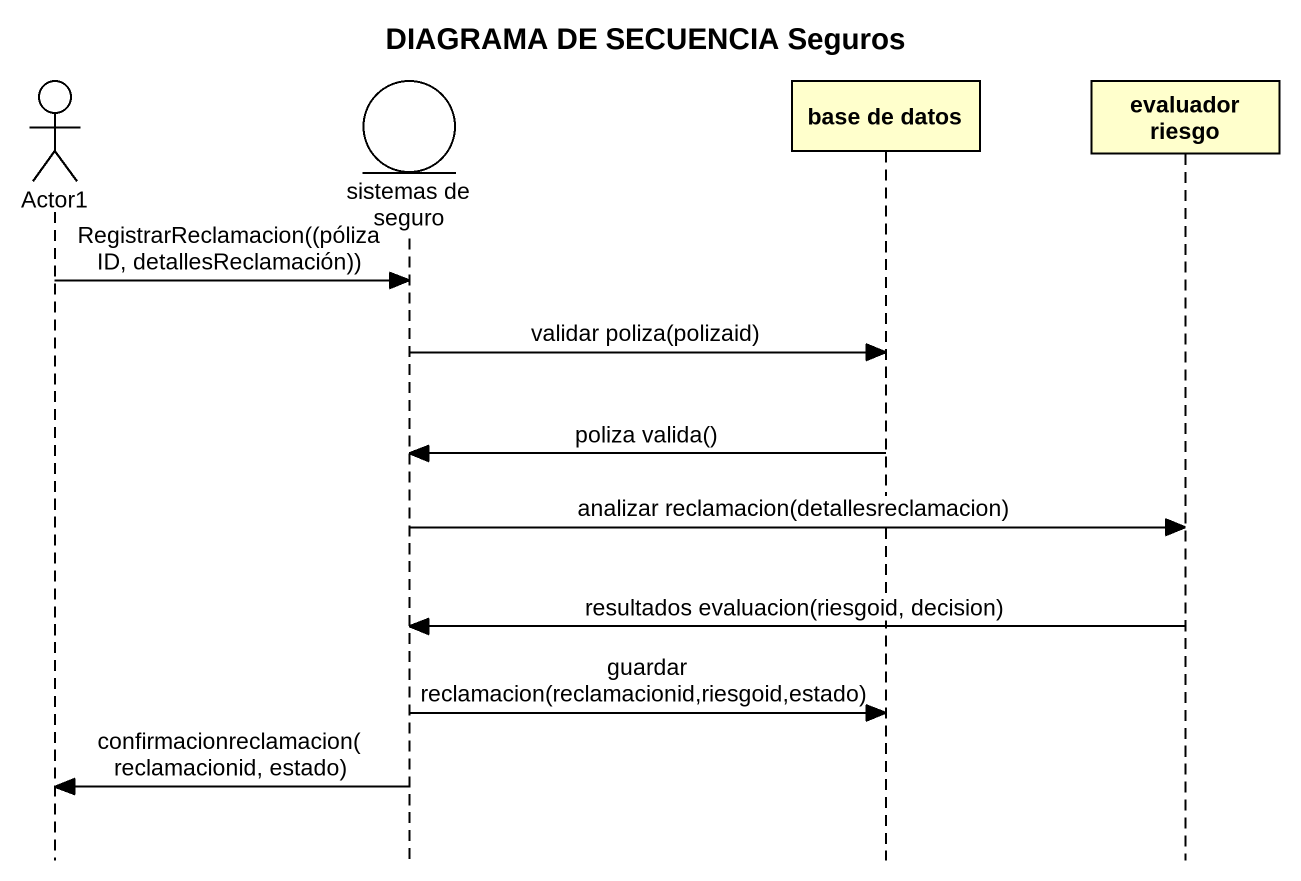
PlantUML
@startuml
title DIAGRAMA DE SECUENCIA Seguros
hide footbox
actor Actor1
entity "sistemas de seguro" as sistemas_de_seguro
participant "base de datos" as base_de_datos
participant "evaluador riesgo" as evaluador_riesgo

Actor1 -> sistemas_de_seguro : RegistrarReclamacion((pólizaID, detallesReclamación))
sistemas_de_seguro -> base_de_datos : validar poliza(polizaid)
base_de_datos -> sistemas_de_seguro : poliza valida()
sistemas_de_seguro -> evaluador_riesgo : analizar reclamacion(detallesreclamacion)
evaluador_riesgo -> sistemas_de_seguro : resultados evaluacion(riesgoid, decision)
sistemas_de_seguro -> base_de_datos : guardar reclamacion(reclamacionid,riesgoid,estado)
sistemas_de_seguro -> Actor1 : confirmacionreclamacion(reclamacionid, estado)
@enduml
